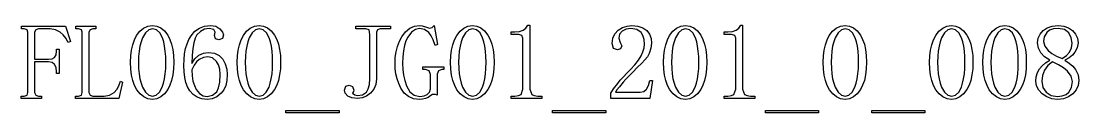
# Model space of a CAD drawing. Extents: x 0 to 420, y 0 to 297.
# Drawn here: x 110.38 to 154.46, y 34.35 to 38 of the extents above; entities that cross this region are included whole.
import ezdxf

# ---------------------------------------------------------------- set-up
doc = ezdxf.new("R2010")
doc.units = 0

msp = doc.modelspace()

# ---------------------------------------------------------------- linework, layer by layer
at = {"color": 7, "lineweight": 25}
for points in [[(111.218, 35.048), (111.218, 34.943), (110.376, 34.943), (110.376, 35.048), (110.499, 35.048), (110.622, 35.083), (110.657, 35.188), (110.657, 37.697), (110.622, 37.802), (110.499, 37.838), (110.394, 37.838), (110.394, 37.943), (112.218, 37.943), (112.429, 37.311), (112.341, 37.276), (112.242, 37.448), (112.131, 37.588), (112.008, 37.697), (111.806, 37.802), (111.587, 37.838), (111.096, 37.838), (110.982, 37.802), (110.938, 37.697), (110.938, 36.574), (111.517, 36.574), (111.668, 36.594), (111.771, 36.653), (111.83, 36.756), (111.85, 36.908), (111.85, 36.995), (111.955, 36.995), (111.955, 35.978), (111.85, 35.978), (111.85, 36.048), (111.83, 36.232), (111.771, 36.364), (111.668, 36.443), (111.517, 36.469), (110.938, 36.469), (110.938, 35.188), (110.982, 35.083), (111.096, 35.048)], [(113.203, 35.188), (113.247, 35.083), (113.361, 35.048), (113.835, 35.048), (114.063, 35.085), (114.256, 35.197), (114.363, 35.315), (114.451, 35.47), (114.519, 35.662), (114.607, 35.627), (114.449, 34.943), (112.642, 34.943), (112.642, 35.048), (112.764, 35.048), (112.887, 35.083), (112.922, 35.188), (112.922, 37.697), (112.887, 37.802), (112.764, 37.838), (112.659, 37.838), (112.659, 37.943), (113.484, 37.943), (113.484, 37.838), (113.361, 37.838), (113.247, 37.802), (113.203, 37.697)], [(115.847, 34.908), (115.661, 34.933), (115.491, 35.009), (115.337, 35.135), (115.197, 35.311), (115.103, 35.486), (115.029, 35.687), (114.976, 35.915), (114.945, 36.17), (114.934, 36.452), (114.944, 36.715), (114.975, 36.957), (115.026, 37.178), (115.097, 37.378), (115.189, 37.557), (115.325, 37.741), (115.48, 37.873), (115.654, 37.952), (115.847, 37.978), (116.031, 37.953), (116.2, 37.877), (116.351, 37.751), (116.487, 37.574), (116.578, 37.4), (116.65, 37.201), (116.701, 36.976), (116.731, 36.727), (116.741, 36.452), (116.731, 36.176), (116.701, 35.925), (116.65, 35.699), (116.578, 35.497), (116.487, 35.32), (116.351, 35.14), (116.2, 35.011), (116.031, 34.933)], [(118.176, 36.855), (118.431, 36.824), (118.633, 36.73), (118.782, 36.574), (118.884, 36.379), (118.945, 36.169), (118.966, 35.943), (118.95, 35.697), (118.902, 35.484), (118.823, 35.306), (118.711, 35.162), (118.533, 35.021), (118.337, 34.936), (118.124, 34.908), (117.901, 34.93), (117.707, 34.998), (117.542, 35.11), (117.404, 35.267), (117.316, 35.424), (117.247, 35.607), (117.198, 35.816), (117.169, 36.05), (117.159, 36.311), (117.167, 36.57), (117.192, 36.807), (117.233, 37.024), (117.291, 37.22), (117.366, 37.394), (117.457, 37.548), (117.619, 37.736), (117.808, 37.87), (118.023, 37.951), (118.264, 37.978), (118.486, 37.943), (118.659, 37.838), (118.771, 37.706), (118.808, 37.592), (118.764, 37.434), (118.615, 37.381), (118.483, 37.425), (118.44, 37.557), (118.448, 37.627), (118.457, 37.697), (118.404, 37.811), (118.211, 37.855), (118.022, 37.825), (117.853, 37.734), (117.703, 37.583), (117.627, 37.449), (117.568, 37.263), (117.526, 37.026), (117.501, 36.738), (117.492, 36.399), (117.617, 36.598), (117.782, 36.741), (117.972, 36.827)], [(120.296, 34.908), (120.11, 34.933), (119.94, 35.009), (119.786, 35.135), (119.647, 35.311), (119.552, 35.486), (119.478, 35.687), (119.425, 35.915), (119.394, 36.17), (119.383, 36.452), (119.394, 36.715), (119.424, 36.957), (119.475, 37.178), (119.546, 37.378), (119.638, 37.557), (119.774, 37.741), (119.929, 37.873), (120.103, 37.952), (120.296, 37.978), (120.48, 37.953), (120.649, 37.877), (120.801, 37.751), (120.936, 37.574), (121.028, 37.4), (121.099, 37.201), (121.15, 36.976), (121.18, 36.727), (121.19, 36.452), (121.18, 36.176), (121.15, 35.925), (121.099, 35.699), (121.028, 35.497), (120.936, 35.32), (120.801, 35.14), (120.649, 35.011), (120.48, 34.933)], [(124.906, 37.609), (124.88, 37.794), (124.748, 37.838), (124.327, 37.838), (124.327, 37.943), (125.766, 37.943), (125.766, 37.838), (125.345, 37.838), (125.231, 37.802), (125.187, 37.697), (125.187, 35.767), (125.16, 35.529), (125.078, 35.327), (124.941, 35.162), (124.772, 35.04), (124.59, 34.967), (124.397, 34.943), (124.165, 34.969), (123.994, 35.048), (123.889, 35.162), (123.854, 35.294), (123.915, 35.452), (124.047, 35.504), (124.187, 35.443), (124.24, 35.294), (124.231, 35.232), (124.187, 35.171), (124.292, 35.092), (124.397, 35.066), (124.604, 35.103), (124.766, 35.215), (124.844, 35.342), (124.891, 35.527), (124.906, 35.767)], [(126.978, 37.855), (126.808, 37.815), (126.647, 37.695), (126.496, 37.495), (126.417, 37.336), (126.356, 37.147), (126.312, 36.928), (126.286, 36.679), (126.277, 36.399), (126.287, 36.157), (126.318, 35.921), (126.37, 35.692), (126.443, 35.469), (126.579, 35.225), (126.763, 35.079), (126.996, 35.03), (127.169, 35.05), (127.303, 35.109), (127.393, 35.208), (127.435, 35.346), (127.435, 35.943), (127.382, 36.101), (127.224, 36.153), (127.119, 36.153), (127.119, 36.259), (127.996, 36.259), (127.996, 36.153), (127.908, 36.153), (127.768, 36.101), (127.715, 35.96), (127.715, 35.083), (127.654, 35.109), (127.593, 35.118), (127.522, 35.109), (127.452, 35.066), (127.345, 34.991), (127.233, 34.943), (127.112, 34.916), (126.978, 34.908), (126.733, 34.937), (126.522, 35.024), (126.347, 35.169), (126.207, 35.373), (126.118, 35.562), (126.049, 35.76), (126, 35.965), (125.971, 36.178), (125.961, 36.399), (125.973, 36.651), (126.007, 36.889), (126.065, 37.112), (126.146, 37.32), (126.25, 37.513), (126.404, 37.716), (126.577, 37.862), (126.769, 37.949), (126.978, 37.978), (127.093, 37.965), (127.224, 37.925), (127.4, 37.873), (127.505, 37.899), (127.593, 37.978), (127.733, 37.188), (127.628, 37.153), (127.552, 37.377), (127.464, 37.555), (127.364, 37.688), (127.189, 37.813)], [(129.191, 34.908), (129.006, 34.933), (128.836, 35.009), (128.681, 35.135), (128.542, 35.311), (128.447, 35.486), (128.374, 35.687), (128.321, 35.915), (128.289, 36.17), (128.279, 36.452), (128.289, 36.715), (128.32, 36.957), (128.37, 37.178), (128.442, 37.378), (128.533, 37.557), (128.67, 37.741), (128.825, 37.873), (128.999, 37.952), (129.191, 37.978), (129.376, 37.953), (129.544, 37.877), (129.696, 37.751), (129.831, 37.574), (129.923, 37.4), (129.994, 37.201), (130.045, 36.976), (130.076, 36.727), (130.086, 36.452), (130.076, 36.176), (130.045, 35.925), (129.994, 35.699), (129.923, 35.497), (129.831, 35.32), (129.696, 35.14), (129.544, 35.011), (129.376, 34.933)], [(131.574, 37.995), (131.574, 35.329), (131.661, 35.118), (131.767, 35.066), (131.907, 35.048), (132.082, 35.048), (132.082, 34.943), (130.802, 34.943), (130.802, 35.048), (130.96, 35.048), (131.111, 35.066), (131.214, 35.118), (131.293, 35.329), (131.293, 37.452), (131.249, 37.566), (131.117, 37.609), (130.802, 37.609), (130.802, 37.715), (130.96, 37.715), (131.15, 37.732), (131.302, 37.785), (131.418, 37.873), (131.503, 37.995)], [(136.356, 37.206), (136.34, 37.4), (136.294, 37.561), (136.216, 37.688), (136.04, 37.813), (135.795, 37.855), (135.599, 37.827), (135.435, 37.741), (135.323, 37.612), (135.286, 37.452), (135.347, 37.276), (135.409, 37.136), (135.365, 37.004), (135.233, 36.96), (135.067, 37.022), (135.005, 37.223), (135.034, 37.45), (135.122, 37.637), (135.268, 37.785), (135.448, 37.892), (135.635, 37.956), (135.83, 37.978), (136.086, 37.954), (136.294, 37.884), (136.453, 37.767), (136.565, 37.615), (136.632, 37.44), (136.654, 37.241), (136.63, 37.03), (136.558, 36.82), (136.481, 36.682), (136.378, 36.547), (136.251, 36.416), (136.057, 36.227), (135.882, 36.053), (135.725, 35.893), (135.588, 35.748), (135.47, 35.618), (135.313, 35.436), (135.205, 35.299), (135.146, 35.206), (136.181, 35.206), (136.325, 35.237), (136.444, 35.329), (136.531, 35.482), (136.584, 35.697), (136.689, 35.697), (136.584, 34.943), (134.953, 34.943), (134.953, 35.171), (135.069, 35.351), (135.242, 35.574), (135.351, 35.703), (135.477, 35.842), (135.619, 35.992), (135.777, 36.153), (135.958, 36.348), (136.105, 36.535), (136.216, 36.715), (136.294, 36.886), (136.34, 37.05)], [(138.064, 34.908), (137.879, 34.933), (137.709, 35.009), (137.554, 35.135), (137.415, 35.311), (137.32, 35.486), (137.247, 35.687), (137.194, 35.915), (137.162, 36.17), (137.152, 36.452), (137.162, 36.715), (137.193, 36.957), (137.243, 37.178), (137.315, 37.378), (137.406, 37.557), (137.543, 37.741), (137.698, 37.873), (137.872, 37.952), (138.064, 37.978), (138.249, 37.953), (138.417, 37.877), (138.569, 37.751), (138.704, 37.574), (138.796, 37.4), (138.867, 37.201), (138.918, 36.976), (138.949, 36.727), (138.959, 36.452), (138.949, 36.176), (138.918, 35.925), (138.867, 35.699), (138.796, 35.497), (138.704, 35.32), (138.569, 35.14), (138.417, 35.011), (138.249, 34.933)], [(140.447, 37.995), (140.447, 35.329), (140.534, 35.118), (140.64, 35.066), (140.78, 35.048), (140.955, 35.048), (140.955, 34.943), (139.675, 34.943), (139.675, 35.048), (139.833, 35.048), (139.984, 35.066), (140.087, 35.118), (140.166, 35.329), (140.166, 37.452), (140.122, 37.566), (139.99, 37.609), (139.675, 37.609), (139.675, 37.715), (139.833, 37.715), (140.023, 37.732), (140.175, 37.785), (140.291, 37.873), (140.376, 37.995)], [(144.72, 34.908), (144.535, 34.933), (144.365, 35.009), (144.21, 35.135), (144.071, 35.311), (143.976, 35.486), (143.903, 35.687), (143.85, 35.915), (143.818, 36.17), (143.808, 36.452), (143.818, 36.715), (143.849, 36.957), (143.9, 37.178), (143.971, 37.378), (144.062, 37.557), (144.199, 37.741), (144.354, 37.873), (144.528, 37.952), (144.72, 37.978), (144.905, 37.953), (145.073, 37.877), (145.225, 37.751), (145.361, 37.574), (145.452, 37.4), (145.523, 37.201), (145.574, 36.976), (145.605, 36.727), (145.615, 36.452), (145.605, 36.176), (145.574, 35.925), (145.523, 35.699), (145.452, 35.497), (145.361, 35.32), (145.225, 35.14), (145.073, 35.011), (144.905, 34.933)], [(149.155, 34.908), (148.97, 34.933), (148.8, 35.009), (148.645, 35.135), (148.506, 35.311), (148.411, 35.486), (148.338, 35.687), (148.285, 35.915), (148.254, 36.17), (148.243, 36.452), (148.253, 36.715), (148.284, 36.957), (148.335, 37.178), (148.406, 37.378), (148.497, 37.557), (148.634, 37.741), (148.789, 37.873), (148.963, 37.952), (149.155, 37.978), (149.34, 37.953), (149.508, 37.877), (149.66, 37.751), (149.796, 37.574), (149.887, 37.4), (149.958, 37.201), (150.009, 36.976), (150.04, 36.727), (150.05, 36.452), (150.04, 36.176), (150.009, 35.925), (149.958, 35.699), (149.887, 35.497), (149.796, 35.32), (149.66, 35.14), (149.508, 35.011), (149.34, 34.933)], [(151.38, 34.908), (151.195, 34.933), (151.025, 35.009), (150.87, 35.135), (150.731, 35.311), (150.636, 35.486), (150.562, 35.687), (150.51, 35.915), (150.478, 36.17), (150.468, 36.452), (150.478, 36.715), (150.508, 36.957), (150.559, 37.178), (150.63, 37.378), (150.722, 37.557), (150.859, 37.741), (151.014, 37.873), (151.187, 37.952), (151.38, 37.978), (151.565, 37.953), (151.733, 37.877), (151.885, 37.751), (152.02, 37.574), (152.112, 37.4), (152.183, 37.201), (152.234, 36.976), (152.264, 36.727), (152.275, 36.452), (152.264, 36.176), (152.234, 35.925), (152.183, 35.699), (152.112, 35.497), (152.02, 35.32), (151.885, 35.14), (151.733, 35.011), (151.565, 34.933)], [(154.464, 35.697), (154.437, 35.487), (154.355, 35.3), (154.218, 35.136), (154.037, 35.009), (153.821, 34.933), (153.569, 34.908), (153.335, 34.933), (153.125, 35.009), (152.938, 35.136), (152.792, 35.296), (152.704, 35.471), (152.675, 35.662), (152.691, 35.851), (152.741, 36.021), (152.824, 36.171), (152.938, 36.305), (153.081, 36.428), (153.254, 36.539), (153.036, 36.677), (152.876, 36.846), (152.778, 37.041), (152.745, 37.259), (152.77, 37.448), (152.846, 37.617), (152.973, 37.767), (153.144, 37.884), (153.355, 37.954), (153.604, 37.978), (153.834, 37.954), (154.033, 37.884), (154.201, 37.767), (154.328, 37.617), (154.404, 37.448), (154.429, 37.259), (154.396, 37.055), (154.297, 36.864), (154.193, 36.746), (154.056, 36.638), (153.885, 36.539), (154.066, 36.418), (154.213, 36.29), (154.324, 36.153), (154.429, 35.934)], [(115.847, 37.838), (115.692, 37.796), (115.554, 37.67), (115.434, 37.46), (115.374, 37.299), (115.328, 37.118), (115.294, 36.916), (115.274, 36.694), (115.268, 36.452), (115.274, 36.197), (115.294, 35.966), (115.328, 35.759), (115.374, 35.576), (115.434, 35.416), (115.554, 35.212), (115.692, 35.089), (115.847, 35.048), (116.009, 35.089), (116.147, 35.212), (116.259, 35.416), (116.313, 35.576), (116.354, 35.759), (116.384, 35.966), (116.402, 36.197), (116.408, 36.452), (116.402, 36.694), (116.385, 36.916), (116.357, 37.118), (116.318, 37.299), (116.268, 37.46), (116.158, 37.67), (116.018, 37.796)], [(120.296, 37.838), (120.141, 37.796), (120.003, 37.67), (119.883, 37.46), (119.823, 37.299), (119.777, 37.118), (119.743, 36.916), (119.723, 36.694), (119.717, 36.452), (119.723, 36.197), (119.743, 35.966), (119.777, 35.759), (119.823, 35.576), (119.883, 35.416), (120.003, 35.212), (120.141, 35.089), (120.296, 35.048), (120.458, 35.089), (120.596, 35.212), (120.708, 35.416), (120.762, 35.576), (120.803, 35.759), (120.833, 35.966), (120.851, 36.197), (120.857, 36.452), (120.851, 36.694), (120.835, 36.916), (120.807, 37.118), (120.767, 37.299), (120.717, 37.46), (120.608, 37.67), (120.467, 37.796)], [(129.191, 37.838), (129.036, 37.796), (128.899, 37.67), (128.779, 37.46), (128.719, 37.299), (128.672, 37.118), (128.639, 36.916), (128.619, 36.694), (128.612, 36.452), (128.619, 36.197), (128.639, 35.966), (128.672, 35.759), (128.719, 35.576), (128.779, 35.416), (128.899, 35.212), (129.036, 35.089), (129.191, 35.048), (129.354, 35.089), (129.491, 35.212), (129.603, 35.416), (129.657, 35.576), (129.699, 35.759), (129.729, 35.966), (129.747, 36.197), (129.753, 36.452), (129.747, 36.694), (129.73, 36.916), (129.702, 37.118), (129.663, 37.299), (129.612, 37.46), (129.503, 37.67), (129.363, 37.796)], [(138.064, 37.838), (137.909, 37.796), (137.772, 37.67), (137.652, 37.46), (137.592, 37.299), (137.545, 37.118), (137.512, 36.916), (137.492, 36.694), (137.485, 36.452), (137.492, 36.197), (137.512, 35.966), (137.545, 35.759), (137.592, 35.576), (137.652, 35.416), (137.772, 35.212), (137.909, 35.089), (138.064, 35.048), (138.227, 35.089), (138.364, 35.212), (138.476, 35.416), (138.53, 35.576), (138.572, 35.759), (138.602, 35.966), (138.62, 36.197), (138.626, 36.452), (138.62, 36.694), (138.603, 36.916), (138.575, 37.118), (138.536, 37.299), (138.485, 37.46), (138.376, 37.67), (138.236, 37.796)], [(144.72, 37.838), (144.565, 37.796), (144.428, 37.67), (144.308, 37.46), (144.248, 37.299), (144.201, 37.118), (144.168, 36.916), (144.148, 36.694), (144.141, 36.452), (144.148, 36.197), (144.168, 35.966), (144.201, 35.759), (144.248, 35.576), (144.308, 35.416), (144.428, 35.212), (144.565, 35.089), (144.72, 35.048), (144.883, 35.089), (145.02, 35.212), (145.133, 35.416), (145.186, 35.576), (145.228, 35.759), (145.258, 35.966), (145.276, 36.197), (145.282, 36.452), (145.276, 36.694), (145.259, 36.916), (145.231, 37.118), (145.192, 37.299), (145.141, 37.46), (145.032, 37.67), (144.892, 37.796)], [(149.155, 37.838), (149, 37.796), (148.863, 37.67), (148.743, 37.46), (148.683, 37.299), (148.636, 37.118), (148.603, 36.916), (148.583, 36.694), (148.576, 36.452), (148.583, 36.197), (148.603, 35.966), (148.636, 35.759), (148.683, 35.576), (148.743, 35.416), (148.863, 35.212), (149, 35.089), (149.155, 35.048), (149.318, 35.089), (149.456, 35.212), (149.568, 35.416), (149.621, 35.576), (149.663, 35.759), (149.693, 35.966), (149.711, 36.197), (149.717, 36.452), (149.711, 36.694), (149.694, 36.916), (149.666, 37.118), (149.627, 37.299), (149.576, 37.46), (149.467, 37.67), (149.327, 37.796)], [(151.38, 37.838), (151.225, 37.796), (151.087, 37.67), (150.968, 37.46), (150.908, 37.299), (150.861, 37.118), (150.828, 36.916), (150.808, 36.694), (150.801, 36.452), (150.808, 36.197), (150.828, 35.966), (150.861, 35.759), (150.908, 35.576), (150.968, 35.416), (151.087, 35.212), (151.225, 35.089), (151.38, 35.048), (151.543, 35.089), (151.68, 35.212), (151.792, 35.416), (151.846, 35.576), (151.888, 35.759), (151.917, 35.966), (151.935, 36.197), (151.941, 36.452), (151.936, 36.694), (151.919, 36.916), (151.891, 37.118), (151.851, 37.299), (151.801, 37.46), (151.692, 37.67), (151.551, 37.796)], [(154.183, 37.241), (154.148, 37.471), (154.043, 37.671), (153.863, 37.809), (153.604, 37.855), (153.404, 37.836), (153.246, 37.777), (153.131, 37.68), (153.025, 37.5), (152.99, 37.311), (153.041, 37.12), (153.192, 36.934), (153.345, 36.816), (153.535, 36.708), (153.762, 36.609), (153.947, 36.728), (154.078, 36.873), (154.157, 37.044)], [(117.492, 36.136), (117.504, 35.887), (117.538, 35.669), (117.596, 35.48), (117.676, 35.32), (117.808, 35.159), (117.957, 35.063), (118.124, 35.03), (118.356, 35.079), (118.527, 35.223), (118.605, 35.389), (118.652, 35.629), (118.668, 35.943), (118.651, 36.159), (118.601, 36.34), (118.518, 36.487), (118.354, 36.631), (118.159, 36.68), (117.972, 36.651), (117.799, 36.566), (117.691, 36.467), (117.589, 36.324)], [(152.92, 35.662), (152.966, 35.408), (153.104, 35.206), (153.313, 35.074), (153.569, 35.03), (153.771, 35.05), (153.932, 35.108), (154.052, 35.206), (154.164, 35.403), (154.201, 35.645), (154.148, 35.868), (153.99, 36.083), (153.827, 36.22), (153.616, 36.348), (153.359, 36.469), (153.172, 36.311), (153.034, 36.118), (152.949, 35.899)], [(121.415, 34.346), (121.415, 34.452), (123.626, 34.452), (123.626, 34.346)], [(132.531, 34.346), (132.531, 34.452), (134.742, 34.452), (134.742, 34.346)], [(141.404, 34.346), (141.404, 34.452), (143.615, 34.452), (143.615, 34.346)], [(145.84, 34.346), (145.84, 34.452), (148.05, 34.452), (148.05, 34.346)]]:
    msp.add_lwpolyline(points, close=True, dxfattribs=at)

doc.saveas('drawing.dxf')
